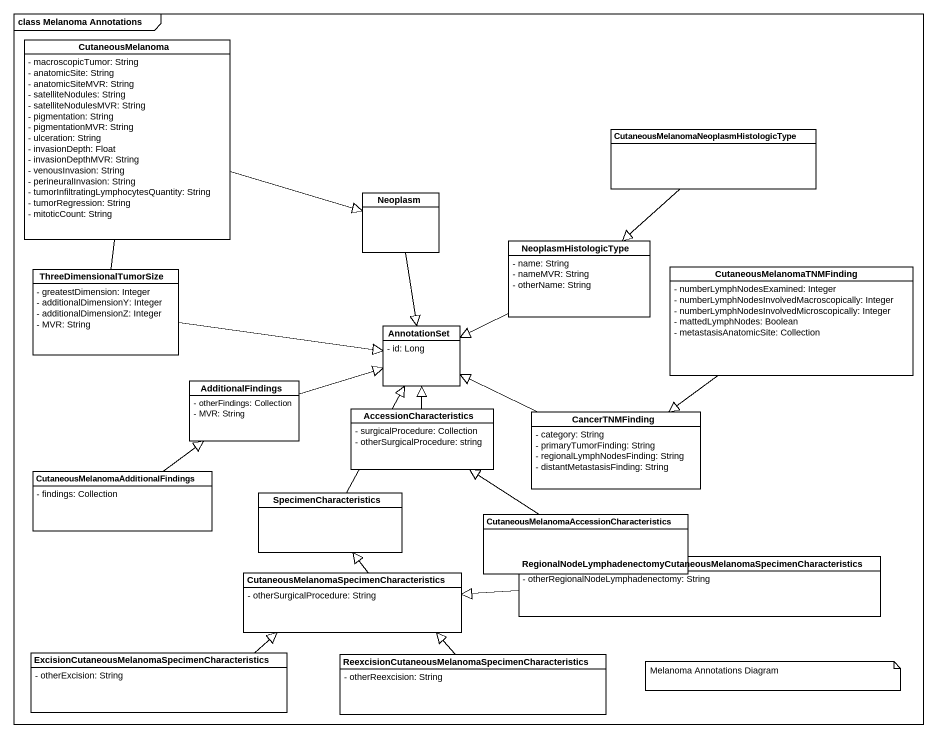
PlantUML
@startuml
mainframe class Melanoma Annotations
hide circle
hide empty members
skinparam classAttributeIconSize 0
class CutaneousMelanoma {
  - macroscopicTumor: String
  - anatomicSite: String
  - anatomicSiteMVR: String
  - satelliteNodules: String
  - satelliteNodulesMVR: String
  - pigmentation: String
  - pigmentationMVR: String
  - ulceration: String
  - invasionDepth: Float
  - invasionDepthMVR: String
  - venousInvasion: String
  - perineuralInvasion: String
  - tumorInfiltratingLymphocytesQuantity: String
  - tumorRegression: String
  - mitoticCount: String
}
class "CutaneousMelanomaNeoplasmHistologicType" as CutaneousMelanomaNeoplasmHis
class Neoplasm
class ThreeDimensionalTumorSize {
  - greatestDimension: Integer
  - additionalDimensionY: Integer
  - additionalDimensionZ: Integer
  - MVR: String
}
class NeoplasmHistologicType {
  - name: String
  - nameMVR: String
  - otherName: String
}
class CutaneousMelanomaTNMFinding {
  - numberLymphNodesExamined: Integer
  - numberLymphNodesInvolvedMacroscopically: Integer
  - numberLymphNodesInvolvedMicroscopically: Integer
  - mattedLymphNodes: Boolean
  - metastasisAnatomicSite: Collection
}
class AnnotationSet {
  - id: Long
}
class AdditionalFindings {
  - otherFindings: Collection
  - MVR: String
}
class AccessionCharacteristics {
  - surgicalProcedure: Collection
  - otherSurgicalProcedure: string
}
class CancerTNMFinding {
  - category: String
  - primaryTumorFinding: String
  - regionalLymphNodesFinding: String
  - distantMetastasisFinding: String
}
class "CutaneousMelanomaAdditionalFindings" as CutaneousMelanomaAdditionalF {
  - findings: Collection
}
class SpecimenCharacteristics
class "CutaneousMelanomaAccessionCharacteristics" as CutaneousMelanomaAccessionCh
class "CutaneousMelanomaSpecimenCharacteristics" as CutaneousMelanomaSpecimenCha {
  - otherSurgicalProcedure: String
}
class "RegionalNodeLymphadenectomyCutaneousMelanomaSpecimenCharacteristics" as RegionalNodeLymphadenectomyC {
  - otherRegionalNodeLymphadenectomy: String
}
class "ExcisionCutaneousMelanomaSpecimenCharacteristics" as ExcisionCutaneousMelanomaSpe {
  - otherExcision: String
}
class "ReexcisionCutaneousMelanomaSpecimenCharacteristics" as ReexcisionCutaneousMelanomaS {
  - otherReexcision: String
}
CutaneousMelanoma -right-|> Neoplasm
CutaneousMelanomaNeoplasmHis --|> NeoplasmHistologicType
Neoplasm --|> AnnotationSet
ThreeDimensionalTumorSize -up- CutaneousMelanoma
ThreeDimensionalTumorSize -right-|> AnnotationSet
NeoplasmHistologicType -left-|> AnnotationSet
CutaneousMelanomaTNMFinding --|> CancerTNMFinding
AdditionalFindings -right-|> AnnotationSet
AccessionCharacteristics -up-|> AnnotationSet
CancerTNMFinding -left-|> AnnotationSet
CutaneousMelanomaAdditionalF -up-|> AdditionalFindings
SpecimenCharacteristics -up-|> AnnotationSet
CutaneousMelanomaAccessionCh -up-|> AccessionCharacteristics
CutaneousMelanomaSpecimenCha -up-|> SpecimenCharacteristics
RegionalNodeLymphadenectomyC -left-|> CutaneousMelanomaSpecimenCha
ExcisionCutaneousMelanomaSpe -right-|> CutaneousMelanomaSpecimenCha
ReexcisionCutaneousMelanomaS -up-|> CutaneousMelanomaSpecimenCha
note as N1
  Melanoma Annotations Diagram
end note
@enduml
